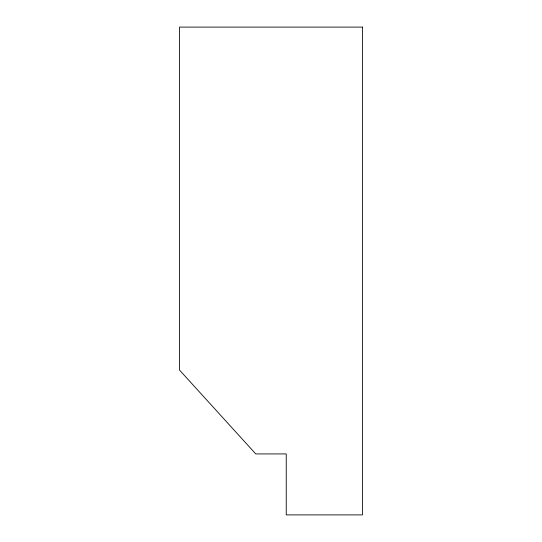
<?xml version="1.0" encoding="UTF-8"?>
<svg xmlns="http://www.w3.org/2000/svg" width="542" height="542" viewBox="0 0 542 542"><rect width="100%" height="100%" fill="white"/><g stroke="black" fill="none" stroke-linecap="round" stroke-linejoin="round"><path stroke-width="0.81" d="M362.462 27.1L179.537 27.1L179.537 370.084L255.756 453.925L286.244 453.925L286.244 514.9L362.462 514.9L362.462 27.1"/></g></svg>
